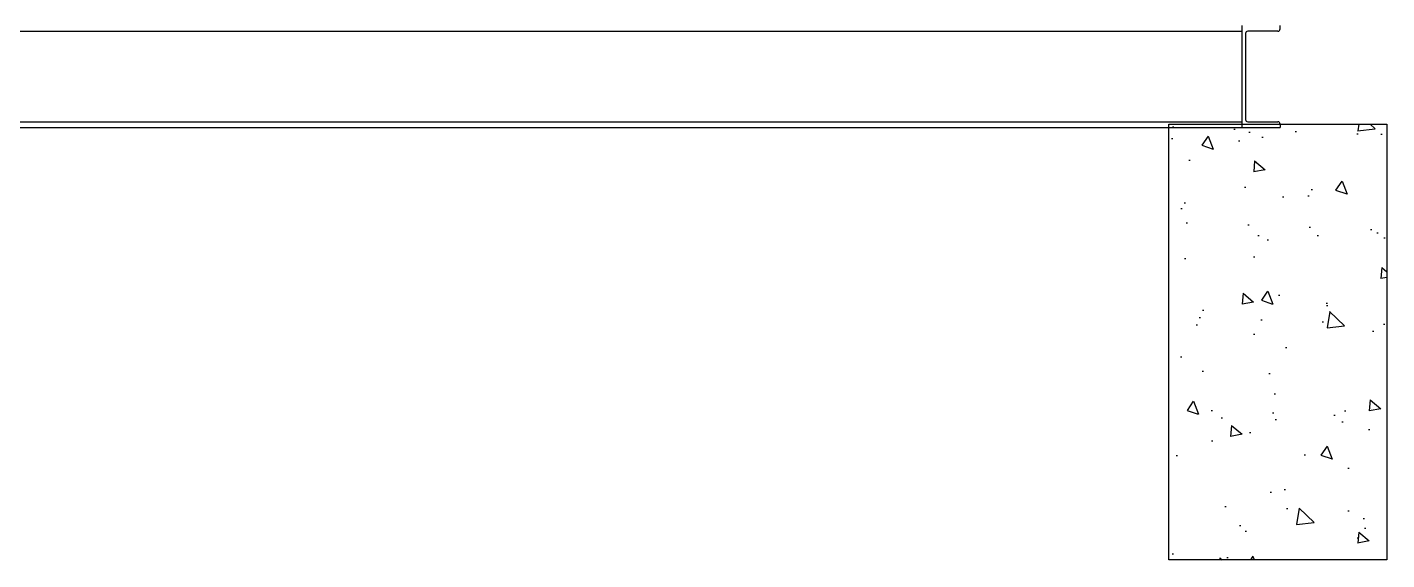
# Model space of a CAD drawing. Header units: millimetres. Extents: x 2773 to 32180, y 2797 to 23592.
# Drawn here: x 7315 to 9186, y 8786 to 9520 of the extents above; entities that cross this region are included whole.
import ezdxf

# ---------------------------------------------------------------- set-up
doc = ezdxf.new("R2010")
doc.units = ezdxf.units.MM
doc.layers.add('냉각탑_찬넬방진', color=1, linetype='Continuous')

# ---------------------------------------------------------------- blocks, each defined once
blk = doc.blocks.new('3')
at = {"layer": '냉각탑_찬넬방진', "ltscale": 30}
for p, q in [((6092.5, 9514.4), (8986.4, 9514.4)), ((6092.5, 9389.6), (8986.4, 9389.6)), ((6092.5, 9381.7), (8986.4, 9381.7)), ((6092.5, 9381.7), (8986.4, 9381.7))]:
    blk.add_line(p, q, dxfattribs=at)
at = {"layer": '냉각탑_찬넬방진', "ltscale": 150}
for p, q in [((8986.4, 9522.3), (8986.4, 9381.7)), ((8991.7, 9511.2), (8991.7, 9392.8)), ((9036.2, 9514.4), (8994.9, 9514.4)), ((9036.2, 9514.4), (8994.9, 9514.4)), ((9039.3, 9517.6), (9039.3, 9522.3)), ((9039.3, 9517.6), (9039.3, 9522.3)), ((8986.4, 9381.7), (9039.3, 9381.7)), ((8994.9, 9389.6), (9036.2, 9389.6)), ((9039.3, 9386.5), (9039.3, 9381.7))]:
    blk.add_line(p, q, dxfattribs=at)
for centre, start, end in [((8994.9, 9511.2), 90, 180), ((8994.9, 9511.2), 90, 180), ((9036.2, 9517.6), 270, 0), ((9036.2, 9517.6), 270, 0), ((8994.9, 9392.8), 180, 270), ((9036.2, 9386.5), 0, 90)]:
    blk.add_arc(centre, 3.18, start, end, dxfattribs=at)

msp = doc.modelspace()

# ---------------------------------------------------------------- hatches: boundary and pattern name
h = msp.add_hatch()
h.set_pattern_fill('AR-CONC', color=4, angle=-90)
h.set_pattern_definition([(320, (-193097.33, 344166.46), (-15.939086, -182.18467), [19.05, -209.55]), (265, (-193097.33, 344166.46), (191.056845, 35.24342), [15.24, -167.64058]), (10.451445, (-193098.66, 344151.27), (175.11775, -146.94125), [16.19001, -178.090245]), (316.1842, (-193046.53, 344166.46), (-42.04233, -271.07904), [28.575, -314.325]), (6.63556, (-193050.03, 344143.87), (247.42612, -237.40413), [24.28502, -267.1356]), (261.18415, (-193046.53, 344166.46), (247.42612, -237.40413), [22.85997, -251.45973]), (291, (-193059.23, 344141.06), (-102.2652, -151.61439), [19.05, -209.55]), (236, (-193059.23, 344141.06), (184.18797, -61.80203), [15.24, -167.64]), (341.451445, (-193067.75, 344128.42), (81.92277, -213.41642), [16.19001, -178.08994]), (307.5, (-193097.33, 344166.455), (84.555039, -3.088603), [0, -165.608, 0, -170.18, 0, -168.275]), (277.5, (-193097.33, 344166.455), (100.180575, -66.819663), [0, -97.028, 0, -161.798, 0, -64.135]), (237.5, (-193097.33, 344223.1), (-5.728744, -135.590595), [0, -63.5, 0, -198.12, 0, -262.89]), (227.5, (-193097.33, 344248.5), (25.42649, -148.12918), [0, -82.55, 0, -131.572, 0, -186.69])])
h.paths.add_polyline_path([(8886.2, 9386.6), (8886.2, 8786.6), (9186.2, 8786.4), (9186.2, 9386.4)])

# ---------------------------------------------------------------- linework, layer by layer
at = {"ltscale": 500}
msp.add_lwpolyline([(9186.2, 9386.5), (9186.2, 8786.5), (8886.2, 8786.5), (8886.2, 9386.5)], close=True, dxfattribs=at)

# ---------------------------------------------------------------- block references
msp.add_blockref('3', (0, 0))

doc.saveas('drawing.dxf')
